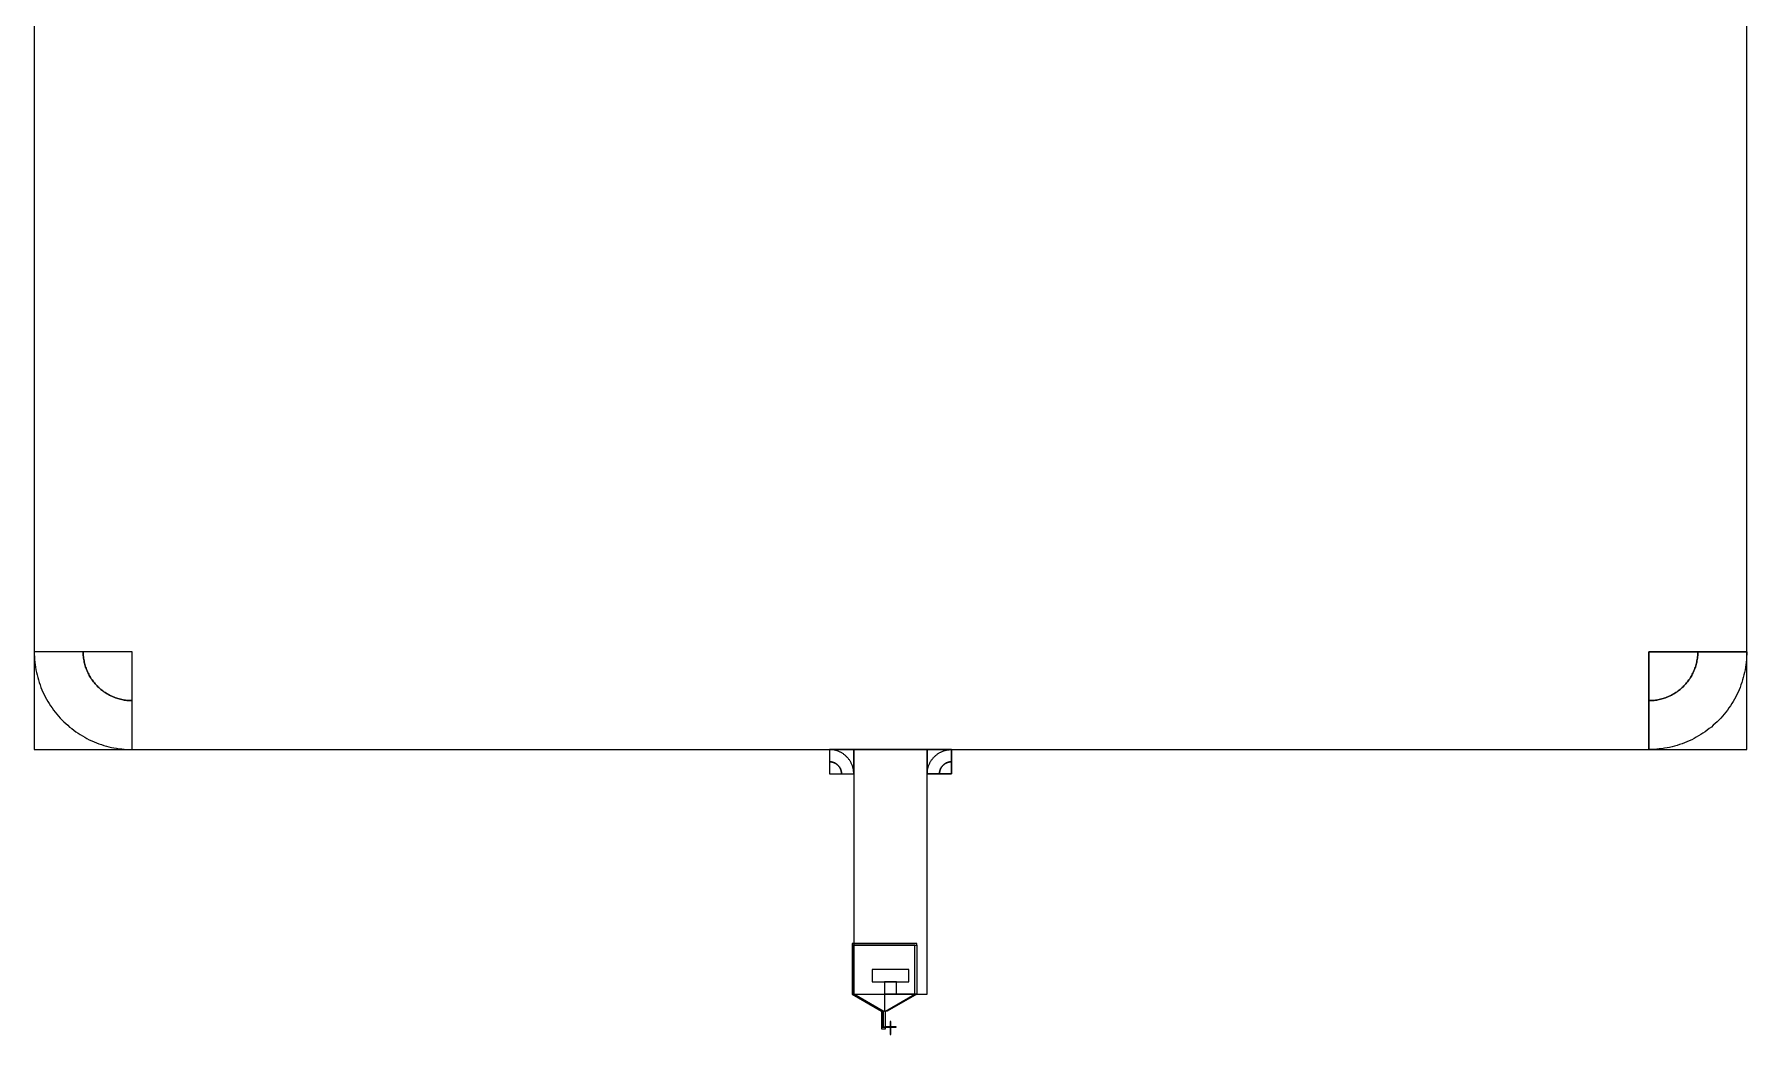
# Model space of a CAD drawing. Extents: x -1950 to 3550, y -200 to 28250.
# Drawn here: x -50 to 650, y 2265 to 2672 of the extents above; entities that cross this region are included whole.
import ezdxf

# ---------------------------------------------------------------- set-up
doc = ezdxf.new("R2010")
doc.units = 0
doc.layers.add('GAP', color=1, linetype='continuous')
doc.layers.add('PIN', color=3, linetype='continuous')

# ---------------------------------------------------------------- blocks, each defined once
blk = doc.blocks.new('MM2CGAP')
for points in [[(-50, 3080), (-50, 2380), (650, 2380), (650, 3080), (-50, 3080)], [(-10, 2380), (-10, 2420), (-50, 2420), (-50, 2380), (-10, 2380)], [(-50, 2420), (-49.99, 2418.94), (-49.94, 2417.87), (-49.87, 2416.81), (-49.77, 2415.75), (-49.65, 2414.69), (-49.49, 2413.64), (-49.31, 2412.59), (-49.1, 2411.54), (-48.86, 2410.51), (-48.59, 2409.48), (-48.3, 2408.45), (-47.98, 2407.44), (-47.63, 2406.43), (-47.25, 2405.43), (-46.85, 2404.45), (-46.43, 2403.47), (-45.97, 2402.51), (-45.49, 2401.56), (-44.99, 2400.62), (-44.46, 2399.69), (-43.91, 2398.78), (-43.33, 2397.89), (-42.73, 2397.01), (-42.11, 2396.15), (-41.46, 2395.3), (-40.79, 2394.47), (-40.1, 2393.66), (-39.39, 2392.87), (-38.66, 2392.09), (-37.91, 2391.34), (-37.13, 2390.61), (-36.34, 2389.9), (-35.53, 2389.21), (-34.7, 2388.54), (-33.85, 2387.89), (-32.99, 2387.27), (-32.11, 2386.67), (-31.22, 2386.09), (-30.31, 2385.54), (-29.38, 2385.01), (-28.44, 2384.51), (-27.49, 2384.03), (-26.53, 2383.57), (-25.55, 2383.15), (-24.57, 2382.75), (-23.57, 2382.37), (-22.56, 2382.02), (-21.55, 2381.7), (-20.52, 2381.41), (-19.49, 2381.14), (-18.46, 2380.9), (-17.41, 2380.69), (-16.36, 2380.51), (-15.31, 2380.35), (-14.25, 2380.23), (-13.19, 2380.13), (-12.13, 2380.06), (-11.06, 2380.01), (-10, 2380), (-10, 2400), (-10.53, 2400.01), (-11.06, 2400.03), (-11.6, 2400.06), (-12.13, 2400.11), (-12.65, 2400.18), (-13.18, 2400.25), (-13.71, 2400.35), (-14.23, 2400.45), (-14.75, 2400.57), (-15.26, 2400.7), (-15.77, 2400.85), (-16.28, 2401.01), (-16.78, 2401.19), (-17.28, 2401.37), (-17.78, 2401.57), (-18.26, 2401.79), (-18.75, 2402.01), (-19.22, 2402.25), (-19.69, 2402.5), (-20.15, 2402.77), (-20.61, 2403.05), (-21.06, 2403.33), (-21.5, 2403.63), (-21.93, 2403.95), (-22.35, 2404.27), (-22.76, 2404.6), (-23.17, 2404.95), (-23.57, 2405.3), (-23.95, 2405.67), (-24.33, 2406.05), (-24.7, 2406.43), (-25.05, 2406.83), (-25.4, 2407.24), (-25.73, 2407.65), (-26.05, 2408.07), (-26.37, 2408.5), (-26.67, 2408.94), (-26.95, 2409.39), (-27.23, 2409.85), (-27.5, 2410.31), (-27.75, 2410.78), (-27.99, 2411.25), (-28.21, 2411.74), (-28.43, 2412.22), (-28.63, 2412.72), (-28.81, 2413.22), (-28.99, 2413.72), (-29.15, 2414.23), (-29.3, 2414.74), (-29.43, 2415.25), (-29.55, 2415.77), (-29.65, 2416.29), (-29.75, 2416.82), (-29.82, 2417.35), (-29.89, 2417.87), (-29.94, 2418.4), (-29.97, 2418.94), (-29.99, 2419.47), (-30, 2420), (-50, 2420)], [(-30, 2420), (-29.99, 2419.47), (-29.97, 2418.94), (-29.94, 2418.4), (-29.89, 2417.87), (-29.82, 2417.35), (-29.75, 2416.82), (-29.65, 2416.29), (-29.55, 2415.77), (-29.43, 2415.25), (-29.3, 2414.74), (-29.15, 2414.23), (-28.99, 2413.72), (-28.81, 2413.22), (-28.63, 2412.72), (-28.43, 2412.22), (-28.21, 2411.74), (-27.99, 2411.25), (-27.75, 2410.78), (-27.5, 2410.31), (-27.23, 2409.85), (-26.95, 2409.39), (-26.67, 2408.94), (-26.37, 2408.5), (-26.05, 2408.07), (-25.73, 2407.65), (-25.4, 2407.24), (-25.05, 2406.83), (-24.7, 2406.43), (-24.33, 2406.05), (-23.95, 2405.67), (-23.57, 2405.3), (-23.17, 2404.95), (-22.76, 2404.6), (-22.35, 2404.27), (-21.93, 2403.95), (-21.5, 2403.63), (-21.06, 2403.33), (-20.61, 2403.05), (-20.15, 2402.77), (-19.69, 2402.5), (-19.22, 2402.25), (-18.75, 2402.01), (-18.26, 2401.79), (-17.78, 2401.57), (-17.28, 2401.37), (-16.78, 2401.19), (-16.28, 2401.01), (-15.77, 2400.85), (-15.26, 2400.7), (-14.75, 2400.57), (-14.23, 2400.45), (-13.71, 2400.35), (-13.18, 2400.25), (-12.65, 2400.18), (-12.13, 2400.11), (-11.6, 2400.06), (-11.06, 2400.03), (-10.53, 2400.01), (-10, 2400), (-10, 2420), (-10, 2420), (-10, 2420), (-10, 2420), (-10, 2420), (-10, 2420), (-10, 2420), (-10, 2420), (-10, 2420), (-10, 2420), (-10, 2420), (-10, 2420), (-10, 2420), (-10, 2420), (-10, 2420), (-10, 2420), (-10, 2420), (-10, 2420), (-10, 2420), (-10, 2420), (-10, 2420), (-10, 2420), (-10, 2420), (-10, 2420), (-10, 2420), (-10, 2420), (-10, 2420), (-10, 2420), (-10, 2420), (-10, 2420), (-10, 2420), (-10, 2420), (-10, 2420), (-10, 2420), (-10, 2420), (-10, 2420), (-10, 2420), (-10, 2420), (-10, 2420), (-10, 2420), (-10, 2420), (-10, 2420), (-10, 2420), (-10, 2420), (-10, 2420), (-10, 2420), (-10, 2420), (-10, 2420), (-10, 2420), (-10, 2420), (-10, 2420), (-10, 2420), (-10, 2420), (-10, 2420), (-10, 2420), (-10, 2420), (-10, 2420), (-10, 2420), (-10, 2420), (-10, 2420), (-30, 2420)], [(650, 2380), (650, 2420), (610, 2420), (610, 2380), (650, 2380)], [(650, 2420), (649.99, 2418.94), (649.94, 2417.87), (649.87, 2416.81), (649.77, 2415.75), (649.65, 2414.69), (649.49, 2413.64), (649.31, 2412.59), (649.1, 2411.54), (648.86, 2410.51), (648.59, 2409.48), (648.3, 2408.45), (647.98, 2407.44), (647.63, 2406.43), (647.25, 2405.43), (646.85, 2404.45), (646.43, 2403.47), (645.97, 2402.51), (645.49, 2401.56), (644.99, 2400.62), (644.46, 2399.69), (643.91, 2398.78), (643.33, 2397.89), (642.73, 2397.01), (642.11, 2396.15), (641.46, 2395.3), (640.79, 2394.47), (640.1, 2393.66), (639.39, 2392.87), (638.66, 2392.09), (637.91, 2391.34), (637.13, 2390.61), (636.34, 2389.9), (635.53, 2389.21), (634.7, 2388.54), (633.85, 2387.89), (632.99, 2387.27), (632.11, 2386.67), (631.22, 2386.09), (630.31, 2385.54), (629.38, 2385.01), (628.44, 2384.51), (627.49, 2384.03), (626.53, 2383.57), (625.55, 2383.15), (624.57, 2382.75), (623.57, 2382.37), (622.56, 2382.02), (621.55, 2381.7), (620.52, 2381.41), (619.49, 2381.14), (618.46, 2380.9), (617.41, 2380.69), (616.36, 2380.51), (615.31, 2380.35), (614.25, 2380.23), (613.19, 2380.13), (612.13, 2380.06), (611.06, 2380.01), (610, 2380), (610, 2400), (610.53, 2400.01), (611.06, 2400.03), (611.6, 2400.06), (612.13, 2400.11), (612.65, 2400.18), (613.18, 2400.25), (613.71, 2400.35), (614.23, 2400.45), (614.75, 2400.57), (615.26, 2400.7), (615.77, 2400.85), (616.28, 2401.01), (616.78, 2401.19), (617.28, 2401.37), (617.78, 2401.57), (618.26, 2401.79), (618.75, 2402.01), (619.22, 2402.25), (619.69, 2402.5), (620.15, 2402.77), (620.61, 2403.05), (621.06, 2403.33), (621.5, 2403.63), (621.93, 2403.95), (622.35, 2404.27), (622.76, 2404.6), (623.17, 2404.95), (623.57, 2405.3), (623.95, 2405.67), (624.33, 2406.05), (624.7, 2406.43), (625.05, 2406.83), (625.4, 2407.24), (625.73, 2407.65), (626.05, 2408.07), (626.37, 2408.5), (626.67, 2408.94), (626.95, 2409.39), (627.23, 2409.85), (627.5, 2410.31), (627.75, 2410.78), (627.99, 2411.25), (628.21, 2411.74), (628.43, 2412.22), (628.63, 2412.72), (628.81, 2413.22), (628.99, 2413.72), (629.15, 2414.23), (629.3, 2414.74), (629.43, 2415.25), (629.55, 2415.77), (629.65, 2416.29), (629.75, 2416.82), (629.82, 2417.35), (629.89, 2417.87), (629.94, 2418.4), (629.97, 2418.94), (629.99, 2419.47), (630, 2420), (650, 2420)], [(630, 2420), (629.99, 2419.47), (629.97, 2418.94), (629.94, 2418.4), (629.89, 2417.87), (629.82, 2417.35), (629.75, 2416.82), (629.65, 2416.29), (629.55, 2415.77), (629.43, 2415.25), (629.3, 2414.74), (629.15, 2414.23), (628.99, 2413.72), (628.81, 2413.22), (628.63, 2412.72), (628.43, 2412.22), (628.21, 2411.74), (627.99, 2411.25), (627.75, 2410.78), (627.5, 2410.31), (627.23, 2409.85), (626.95, 2409.39), (626.67, 2408.94), (626.37, 2408.5), (626.05, 2408.07), (625.73, 2407.65), (625.4, 2407.24), (625.05, 2406.83), (624.7, 2406.43), (624.33, 2406.05), (623.95, 2405.67), (623.57, 2405.3), (623.17, 2404.95), (622.76, 2404.6), (622.35, 2404.27), (621.93, 2403.95), (621.5, 2403.63), (621.06, 2403.33), (620.61, 2403.05), (620.15, 2402.77), (619.69, 2402.5), (619.22, 2402.25), (618.75, 2402.01), (618.26, 2401.79), (617.78, 2401.57), (617.28, 2401.37), (616.78, 2401.19), (616.28, 2401.01), (615.77, 2400.85), (615.26, 2400.7), (614.75, 2400.57), (614.23, 2400.45), (613.71, 2400.35), (613.18, 2400.25), (612.65, 2400.18), (612.13, 2400.11), (611.6, 2400.06), (611.06, 2400.03), (610.53, 2400.01), (610, 2400), (610, 2420), (610, 2420), (610, 2420), (610, 2420), (610, 2420), (610, 2420), (610, 2420), (610, 2420), (610, 2420), (610, 2420), (610, 2420), (610, 2420), (610, 2420), (610, 2420), (610, 2420), (610, 2420), (610, 2420), (610, 2420), (610, 2420), (610, 2420), (610, 2420), (610, 2420), (610, 2420), (610, 2420), (610, 2420), (610, 2420), (610, 2420), (610, 2420), (610, 2420), (610, 2420), (610, 2420), (610, 2420), (610, 2420), (610, 2420), (610, 2420), (610, 2420), (610, 2420), (610, 2420), (610, 2420), (610, 2420), (610, 2420), (610, 2420), (610, 2420), (610, 2420), (610, 2420), (610, 2420), (610, 2420), (610, 2420), (610, 2420), (610, 2420), (610, 2420), (610, 2420), (610, 2420), (610, 2420), (610, 2420), (610, 2420), (610, 2420), (610, 2420), (610, 2420), (610, 2420), (630, 2420)], [(275, 2380), (275, 2370), (285, 2370), (285, 2380), (275, 2380)], [(285, 2370), (285, 2370.27), (284.99, 2370.53), (284.97, 2370.8), (284.94, 2371.06), (284.91, 2371.33), (284.87, 2371.59), (284.83, 2371.85), (284.77, 2372.11), (284.71, 2372.37), (284.65, 2372.63), (284.57, 2372.89), (284.49, 2373.14), (284.41, 2373.39), (284.31, 2373.64), (284.21, 2373.89), (284.11, 2374.13), (283.99, 2374.37), (283.87, 2374.61), (283.75, 2374.85), (283.62, 2375.08), (283.48, 2375.3), (283.33, 2375.53), (283.18, 2375.75), (283.03, 2375.96), (282.87, 2376.18), (282.7, 2376.38), (282.53, 2376.59), (282.35, 2376.78), (282.16, 2376.98), (281.98, 2377.16), (281.78, 2377.35), (281.59, 2377.53), (281.38, 2377.7), (281.18, 2377.87), (280.96, 2378.03), (280.75, 2378.18), (280.53, 2378.33), (280.3, 2378.48), (280.08, 2378.62), (279.85, 2378.75), (279.61, 2378.87), (279.37, 2378.99), (279.13, 2379.11), (278.89, 2379.21), (278.64, 2379.31), (278.39, 2379.41), (278.14, 2379.49), (277.89, 2379.57), (277.63, 2379.65), (277.37, 2379.71), (277.11, 2379.77), (276.85, 2379.83), (276.59, 2379.87), (276.33, 2379.91), (276.06, 2379.94), (275.8, 2379.97), (275.53, 2379.99), (275.27, 2380), (275, 2380), (275, 2375), (275.13, 2375), (275.27, 2374.99), (275.4, 2374.98), (275.53, 2374.97), (275.66, 2374.96), (275.8, 2374.94), (275.93, 2374.91), (276.06, 2374.89), (276.19, 2374.86), (276.32, 2374.82), (276.44, 2374.79), (276.57, 2374.75), (276.7, 2374.7), (276.82, 2374.66), (276.94, 2374.61), (277.07, 2374.55), (277.19, 2374.5), (277.31, 2374.44), (277.42, 2374.37), (277.54, 2374.31), (277.65, 2374.24), (277.76, 2374.17), (277.87, 2374.09), (277.98, 2374.01), (278.09, 2373.93), (278.19, 2373.85), (278.29, 2373.76), (278.39, 2373.67), (278.49, 2373.58), (278.58, 2373.49), (278.67, 2373.39), (278.76, 2373.29), (278.85, 2373.19), (278.93, 2373.09), (279.01, 2372.98), (279.09, 2372.87), (279.17, 2372.76), (279.24, 2372.65), (279.31, 2372.54), (279.37, 2372.42), (279.44, 2372.31), (279.5, 2372.19), (279.55, 2372.07), (279.61, 2371.94), (279.66, 2371.82), (279.7, 2371.7), (279.75, 2371.57), (279.79, 2371.44), (279.82, 2371.32), (279.86, 2371.19), (279.89, 2371.06), (279.91, 2370.93), (279.94, 2370.8), (279.96, 2370.66), (279.97, 2370.53), (279.98, 2370.4), (279.99, 2370.27), (280, 2370.13), (280, 2370), (285, 2370)], [(280, 2370), (280, 2370.13), (279.99, 2370.27), (279.98, 2370.4), (279.97, 2370.53), (279.96, 2370.66), (279.94, 2370.8), (279.91, 2370.93), (279.89, 2371.06), (279.86, 2371.19), (279.82, 2371.32), (279.79, 2371.44), (279.75, 2371.57), (279.7, 2371.7), (279.66, 2371.82), (279.61, 2371.94), (279.55, 2372.07), (279.5, 2372.19), (279.44, 2372.31), (279.37, 2372.42), (279.31, 2372.54), (279.24, 2372.65), (279.17, 2372.76), (279.09, 2372.87), (279.01, 2372.98), (278.93, 2373.09), (278.85, 2373.19), (278.76, 2373.29), (278.67, 2373.39), (278.58, 2373.49), (278.49, 2373.58), (278.39, 2373.67), (278.29, 2373.76), (278.19, 2373.85), (278.09, 2373.93), (277.98, 2374.01), (277.87, 2374.09), (277.76, 2374.17), (277.65, 2374.24), (277.54, 2374.31), (277.42, 2374.37), (277.31, 2374.44), (277.19, 2374.5), (277.07, 2374.55), (276.94, 2374.61), (276.82, 2374.66), (276.7, 2374.7), (276.57, 2374.75), (276.44, 2374.79), (276.32, 2374.82), (276.19, 2374.86), (276.06, 2374.89), (275.93, 2374.91), (275.8, 2374.94), (275.66, 2374.96), (275.53, 2374.97), (275.4, 2374.98), (275.27, 2374.99), (275.13, 2375), (275, 2375), (275, 2370), (275, 2370), (275, 2370), (275, 2370), (275, 2370), (275, 2370), (275, 2370), (275, 2370), (275, 2370), (275, 2370), (275, 2370), (275, 2370), (275, 2370), (275, 2370), (275, 2370), (275, 2370), (275, 2370), (275, 2370), (275, 2370), (275, 2370), (275, 2370), (275, 2370), (275, 2370), (275, 2370), (275, 2370), (275, 2370), (275, 2370), (275, 2370), (275, 2370), (275, 2370), (275, 2370), (275, 2370), (275, 2370), (275, 2370), (275, 2370), (275, 2370), (275, 2370), (275, 2370), (275, 2370), (275, 2370), (275, 2370), (275, 2370), (275, 2370), (275, 2370), (275, 2370), (275, 2370), (275, 2370), (275, 2370), (275, 2370), (275, 2370), (275, 2370), (275, 2370), (275, 2370), (275, 2370), (275, 2370), (275, 2370), (275, 2370), (275, 2370), (275, 2370), (275, 2370), (280, 2370)], [(285, 2380), (285, 2280), (315, 2280), (315, 2380), (285, 2380)], [(315, 2380), (315, 2370), (325, 2370), (325, 2380), (315, 2380)], [(315, 2370), (315, 2370.27), (315.01, 2370.53), (315.03, 2370.8), (315.06, 2371.06), (315.09, 2371.33), (315.13, 2371.59), (315.17, 2371.85), (315.23, 2372.11), (315.29, 2372.37), (315.35, 2372.63), (315.43, 2372.89), (315.51, 2373.14), (315.59, 2373.39), (315.69, 2373.64), (315.79, 2373.89), (315.89, 2374.13), (316.01, 2374.37), (316.13, 2374.61), (316.25, 2374.85), (316.38, 2375.08), (316.52, 2375.3), (316.67, 2375.53), (316.82, 2375.75), (316.97, 2375.96), (317.13, 2376.18), (317.3, 2376.38), (317.47, 2376.59), (317.65, 2376.78), (317.84, 2376.98), (318.02, 2377.16), (318.22, 2377.35), (318.41, 2377.53), (318.62, 2377.7), (318.82, 2377.87), (319.04, 2378.03), (319.25, 2378.18), (319.47, 2378.33), (319.7, 2378.48), (319.92, 2378.62), (320.15, 2378.75), (320.39, 2378.87), (320.63, 2378.99), (320.87, 2379.11), (321.11, 2379.21), (321.36, 2379.31), (321.61, 2379.41), (321.86, 2379.49), (322.11, 2379.57), (322.37, 2379.65), (322.63, 2379.71), (322.89, 2379.77), (323.15, 2379.83), (323.41, 2379.87), (323.67, 2379.91), (323.94, 2379.94), (324.2, 2379.97), (324.47, 2379.99), (324.73, 2380), (325, 2380), (325, 2375), (324.87, 2375), (324.73, 2374.99), (324.6, 2374.98), (324.47, 2374.97), (324.34, 2374.96), (324.2, 2374.94), (324.07, 2374.91), (323.94, 2374.89), (323.81, 2374.86), (323.68, 2374.82), (323.56, 2374.79), (323.43, 2374.75), (323.3, 2374.7), (323.18, 2374.66), (323.06, 2374.61), (322.93, 2374.55), (322.81, 2374.5), (322.69, 2374.44), (322.58, 2374.37), (322.46, 2374.31), (322.35, 2374.24), (322.24, 2374.17), (322.13, 2374.09), (322.02, 2374.01), (321.91, 2373.93), (321.81, 2373.85), (321.71, 2373.76), (321.61, 2373.67), (321.51, 2373.58), (321.42, 2373.49), (321.33, 2373.39), (321.24, 2373.29), (321.15, 2373.19), (321.07, 2373.09), (320.99, 2372.98), (320.91, 2372.87), (320.83, 2372.76), (320.76, 2372.65), (320.69, 2372.54), (320.63, 2372.42), (320.56, 2372.31), (320.5, 2372.19), (320.45, 2372.07), (320.39, 2371.94), (320.34, 2371.82), (320.3, 2371.7), (320.25, 2371.57), (320.21, 2371.44), (320.18, 2371.32), (320.14, 2371.19), (320.11, 2371.06), (320.09, 2370.93), (320.06, 2370.8), (320.04, 2370.66), (320.03, 2370.53), (320.02, 2370.4), (320.01, 2370.27), (320, 2370.13), (320, 2370), (315, 2370)], [(320, 2370), (320, 2370.13), (320.01, 2370.27), (320.02, 2370.4), (320.03, 2370.53), (320.04, 2370.66), (320.06, 2370.8), (320.09, 2370.93), (320.11, 2371.06), (320.14, 2371.19), (320.18, 2371.32), (320.21, 2371.44), (320.25, 2371.57), (320.3, 2371.7), (320.34, 2371.82), (320.39, 2371.94), (320.45, 2372.07), (320.5, 2372.19), (320.56, 2372.31), (320.63, 2372.42), (320.69, 2372.54), (320.76, 2372.65), (320.83, 2372.76), (320.91, 2372.87), (320.99, 2372.98), (321.07, 2373.09), (321.15, 2373.19), (321.24, 2373.29), (321.33, 2373.39), (321.42, 2373.49), (321.51, 2373.58), (321.61, 2373.67), (321.71, 2373.76), (321.81, 2373.85), (321.91, 2373.93), (322.02, 2374.01), (322.13, 2374.09), (322.24, 2374.17), (322.35, 2374.24), (322.46, 2374.31), (322.58, 2374.37), (322.69, 2374.44), (322.81, 2374.5), (322.93, 2374.55), (323.06, 2374.61), (323.18, 2374.66), (323.3, 2374.7), (323.43, 2374.75), (323.56, 2374.79), (323.68, 2374.82), (323.81, 2374.86), (323.94, 2374.89), (324.07, 2374.91), (324.2, 2374.94), (324.34, 2374.96), (324.47, 2374.97), (324.6, 2374.98), (324.73, 2374.99), (324.87, 2375), (325, 2375), (325, 2370), (325, 2370), (325, 2370), (325, 2370), (325, 2370), (325, 2370), (325, 2370), (325, 2370), (325, 2370), (325, 2370), (325, 2370), (325, 2370), (325, 2370), (325, 2370), (325, 2370), (325, 2370), (325, 2370), (325, 2370), (325, 2370), (325, 2370), (325, 2370), (325, 2370), (325, 2370), (325, 2370), (325, 2370), (325, 2370), (325, 2370), (325, 2370), (325, 2370), (325, 2370), (325, 2370), (325, 2370), (325, 2370), (325, 2370), (325, 2370), (325, 2370), (325, 2370), (325, 2370), (325, 2370), (325, 2370), (325, 2370), (325, 2370), (325, 2370), (325, 2370), (325, 2370), (325, 2370), (325, 2370), (325, 2370), (325, 2370), (325, 2370), (325, 2370), (325, 2370), (325, 2370), (325, 2370), (325, 2370), (325, 2370), (325, 2370), (325, 2370), (325, 2370), (325, 2370), (320, 2370)], [(310.7, 2300), (310.7, 2300.7), (284.3, 2300.7), (284.3, 2300), (310.7, 2300)], [(285, 2280), (285, 2300), (284.3, 2300), (284.3, 2280), (285, 2280)], [(310, 2280), (310, 2300), (310.7, 2300), (310.7, 2280), (310, 2280)], [(307.5, 2285), (307.5, 2290), (292.5, 2290), (292.5, 2285), (307.5, 2285)], [(302.5, 2280), (302.5, 2285), (297.5, 2285), (297.5, 2280), (302.5, 2280)], [(297, 2273), (285, 2280), (284.3, 2280), (296.3, 2273), (297, 2273)], [(298, 2273), (310, 2280), (310.7, 2280), (298.7, 2273), (298, 2273)], [(297, 2273), (296.3, 2273), (296.3, 2266.5), (297, 2266.5), (297, 2273)], [(296.3, 2266.5), (296.3, 2265.8), (298, 2265.8), (298, 2266.5), (296.3, 2266.5)]]:
    blk.add_lwpolyline(points)
blk = doc.blocks.new('MM2CPIN')
for points in [[(-30, 2420), (-29.99, 2419.47), (-29.97, 2418.94), (-29.94, 2418.4), (-29.89, 2417.87), (-29.82, 2417.35), (-29.75, 2416.82), (-29.65, 2416.29), (-29.55, 2415.77), (-29.43, 2415.25), (-29.3, 2414.74), (-29.15, 2414.23), (-28.99, 2413.72), (-28.81, 2413.22), (-28.63, 2412.72), (-28.43, 2412.22), (-28.21, 2411.74), (-27.99, 2411.25), (-27.75, 2410.78), (-27.5, 2410.31), (-27.23, 2409.85), (-26.95, 2409.39), (-26.67, 2408.94), (-26.37, 2408.5), (-26.05, 2408.07), (-25.73, 2407.65), (-25.4, 2407.24), (-25.05, 2406.83), (-24.7, 2406.43), (-24.33, 2406.05), (-23.95, 2405.67), (-23.57, 2405.3), (-23.17, 2404.95), (-22.76, 2404.6), (-22.35, 2404.27), (-21.93, 2403.95), (-21.5, 2403.63), (-21.06, 2403.33), (-20.61, 2403.05), (-20.15, 2402.77), (-19.69, 2402.5), (-19.22, 2402.25), (-18.75, 2402.01), (-18.26, 2401.79), (-17.78, 2401.57), (-17.28, 2401.37), (-16.78, 2401.19), (-16.28, 2401.01), (-15.77, 2400.85), (-15.26, 2400.7), (-14.75, 2400.57), (-14.23, 2400.45), (-13.71, 2400.35), (-13.18, 2400.25), (-12.65, 2400.18), (-12.13, 2400.11), (-11.6, 2400.06), (-11.06, 2400.03), (-10.53, 2400.01), (-10, 2400), (-10, 2400), (-10.53, 2400.01), (-11.06, 2400.03), (-11.6, 2400.06), (-12.13, 2400.11), (-12.65, 2400.18), (-13.18, 2400.25), (-13.71, 2400.35), (-14.23, 2400.45), (-14.75, 2400.57), (-15.26, 2400.7), (-15.77, 2400.85), (-16.28, 2401.01), (-16.78, 2401.19), (-17.28, 2401.37), (-17.78, 2401.57), (-18.26, 2401.79), (-18.75, 2402.01), (-19.22, 2402.25), (-19.69, 2402.5), (-20.15, 2402.77), (-20.61, 2403.05), (-21.06, 2403.33), (-21.5, 2403.63), (-21.93, 2403.95), (-22.35, 2404.27), (-22.76, 2404.6), (-23.17, 2404.95), (-23.57, 2405.3), (-23.95, 2405.67), (-24.33, 2406.05), (-24.7, 2406.43), (-25.05, 2406.83), (-25.4, 2407.24), (-25.73, 2407.65), (-26.05, 2408.07), (-26.37, 2408.5), (-26.67, 2408.94), (-26.95, 2409.39), (-27.23, 2409.85), (-27.5, 2410.31), (-27.75, 2410.78), (-27.99, 2411.25), (-28.21, 2411.74), (-28.43, 2412.22), (-28.63, 2412.72), (-28.81, 2413.22), (-28.99, 2413.72), (-29.15, 2414.23), (-29.3, 2414.74), (-29.43, 2415.25), (-29.55, 2415.77), (-29.65, 2416.29), (-29.75, 2416.82), (-29.82, 2417.35), (-29.89, 2417.87), (-29.94, 2418.4), (-29.97, 2418.94), (-29.99, 2419.47), (-30, 2420), (-30, 2420)], [(-30, 2420), (-29.99, 2419.47), (-29.97, 2418.94), (-29.94, 2418.4), (-29.89, 2417.87), (-29.82, 2417.35), (-29.75, 2416.82), (-29.65, 2416.29), (-29.55, 2415.77), (-29.43, 2415.25), (-29.3, 2414.74), (-29.15, 2414.23), (-28.99, 2413.72), (-28.81, 2413.22), (-28.63, 2412.72), (-28.43, 2412.22), (-28.21, 2411.74), (-27.99, 2411.25), (-27.75, 2410.78), (-27.5, 2410.31), (-27.23, 2409.85), (-26.95, 2409.39), (-26.67, 2408.94), (-26.37, 2408.5), (-26.05, 2408.07), (-25.73, 2407.65), (-25.4, 2407.24), (-25.05, 2406.83), (-24.7, 2406.43), (-24.33, 2406.05), (-23.95, 2405.67), (-23.57, 2405.3), (-23.17, 2404.95), (-22.76, 2404.6), (-22.35, 2404.27), (-21.93, 2403.95), (-21.5, 2403.63), (-21.06, 2403.33), (-20.61, 2403.05), (-20.15, 2402.77), (-19.69, 2402.5), (-19.22, 2402.25), (-18.75, 2402.01), (-18.26, 2401.79), (-17.78, 2401.57), (-17.28, 2401.37), (-16.78, 2401.19), (-16.28, 2401.01), (-15.77, 2400.85), (-15.26, 2400.7), (-14.75, 2400.57), (-14.23, 2400.45), (-13.71, 2400.35), (-13.18, 2400.25), (-12.65, 2400.18), (-12.13, 2400.11), (-11.6, 2400.06), (-11.06, 2400.03), (-10.53, 2400.01), (-10, 2400), (-10, 2400), (-10.53, 2400.01), (-11.06, 2400.03), (-11.6, 2400.06), (-12.13, 2400.11), (-12.65, 2400.18), (-13.18, 2400.25), (-13.71, 2400.35), (-14.23, 2400.45), (-14.75, 2400.57), (-15.26, 2400.7), (-15.77, 2400.85), (-16.28, 2401.01), (-16.78, 2401.19), (-17.28, 2401.37), (-17.78, 2401.57), (-18.26, 2401.79), (-18.75, 2402.01), (-19.22, 2402.25), (-19.69, 2402.5), (-20.15, 2402.77), (-20.61, 2403.05), (-21.06, 2403.33), (-21.5, 2403.63), (-21.93, 2403.95), (-22.35, 2404.27), (-22.76, 2404.6), (-23.17, 2404.95), (-23.57, 2405.3), (-23.95, 2405.67), (-24.33, 2406.05), (-24.7, 2406.43), (-25.05, 2406.83), (-25.4, 2407.24), (-25.73, 2407.65), (-26.05, 2408.07), (-26.37, 2408.5), (-26.67, 2408.94), (-26.95, 2409.39), (-27.23, 2409.85), (-27.5, 2410.31), (-27.75, 2410.78), (-27.99, 2411.25), (-28.21, 2411.74), (-28.43, 2412.22), (-28.63, 2412.72), (-28.81, 2413.22), (-28.99, 2413.72), (-29.15, 2414.23), (-29.3, 2414.74), (-29.43, 2415.25), (-29.55, 2415.77), (-29.65, 2416.29), (-29.75, 2416.82), (-29.82, 2417.35), (-29.89, 2417.87), (-29.94, 2418.4), (-29.97, 2418.94), (-29.99, 2419.47), (-30, 2420), (-30, 2420)], [(630, 2420), (629.99, 2419.47), (629.97, 2418.94), (629.94, 2418.4), (629.89, 2417.87), (629.82, 2417.35), (629.75, 2416.82), (629.65, 2416.29), (629.55, 2415.77), (629.43, 2415.25), (629.3, 2414.74), (629.15, 2414.23), (628.99, 2413.72), (628.81, 2413.22), (628.63, 2412.72), (628.43, 2412.22), (628.21, 2411.74), (627.99, 2411.25), (627.75, 2410.78), (627.5, 2410.31), (627.23, 2409.85), (626.95, 2409.39), (626.67, 2408.94), (626.37, 2408.5), (626.05, 2408.07), (625.73, 2407.65), (625.4, 2407.24), (625.05, 2406.83), (624.7, 2406.43), (624.33, 2406.05), (623.95, 2405.67), (623.57, 2405.3), (623.17, 2404.95), (622.76, 2404.6), (622.35, 2404.27), (621.93, 2403.95), (621.5, 2403.63), (621.06, 2403.33), (620.61, 2403.05), (620.15, 2402.77), (619.69, 2402.5), (619.22, 2402.25), (618.75, 2402.01), (618.26, 2401.79), (617.78, 2401.57), (617.28, 2401.37), (616.78, 2401.19), (616.28, 2401.01), (615.77, 2400.85), (615.26, 2400.7), (614.75, 2400.57), (614.23, 2400.45), (613.71, 2400.35), (613.18, 2400.25), (612.65, 2400.18), (612.13, 2400.11), (611.6, 2400.06), (611.06, 2400.03), (610.53, 2400.01), (610, 2400), (610, 2400), (610.53, 2400.01), (611.06, 2400.03), (611.6, 2400.06), (612.13, 2400.11), (612.65, 2400.18), (613.18, 2400.25), (613.71, 2400.35), (614.23, 2400.45), (614.75, 2400.57), (615.26, 2400.7), (615.77, 2400.85), (616.28, 2401.01), (616.78, 2401.19), (617.28, 2401.37), (617.78, 2401.57), (618.26, 2401.79), (618.75, 2402.01), (619.22, 2402.25), (619.69, 2402.5), (620.15, 2402.77), (620.61, 2403.05), (621.06, 2403.33), (621.5, 2403.63), (621.93, 2403.95), (622.35, 2404.27), (622.76, 2404.6), (623.17, 2404.95), (623.57, 2405.3), (623.95, 2405.67), (624.33, 2406.05), (624.7, 2406.43), (625.05, 2406.83), (625.4, 2407.24), (625.73, 2407.65), (626.05, 2408.07), (626.37, 2408.5), (626.67, 2408.94), (626.95, 2409.39), (627.23, 2409.85), (627.5, 2410.31), (627.75, 2410.78), (627.99, 2411.25), (628.21, 2411.74), (628.43, 2412.22), (628.63, 2412.72), (628.81, 2413.22), (628.99, 2413.72), (629.15, 2414.23), (629.3, 2414.74), (629.43, 2415.25), (629.55, 2415.77), (629.65, 2416.29), (629.75, 2416.82), (629.82, 2417.35), (629.89, 2417.87), (629.94, 2418.4), (629.97, 2418.94), (629.99, 2419.47), (630, 2420), (630, 2420)], [(630, 2420), (629.99, 2419.47), (629.97, 2418.94), (629.94, 2418.4), (629.89, 2417.87), (629.82, 2417.35), (629.75, 2416.82), (629.65, 2416.29), (629.55, 2415.77), (629.43, 2415.25), (629.3, 2414.74), (629.15, 2414.23), (628.99, 2413.72), (628.81, 2413.22), (628.63, 2412.72), (628.43, 2412.22), (628.21, 2411.74), (627.99, 2411.25), (627.75, 2410.78), (627.5, 2410.31), (627.23, 2409.85), (626.95, 2409.39), (626.67, 2408.94), (626.37, 2408.5), (626.05, 2408.07), (625.73, 2407.65), (625.4, 2407.24), (625.05, 2406.83), (624.7, 2406.43), (624.33, 2406.05), (623.95, 2405.67), (623.57, 2405.3), (623.17, 2404.95), (622.76, 2404.6), (622.35, 2404.27), (621.93, 2403.95), (621.5, 2403.63), (621.06, 2403.33), (620.61, 2403.05), (620.15, 2402.77), (619.69, 2402.5), (619.22, 2402.25), (618.75, 2402.01), (618.26, 2401.79), (617.78, 2401.57), (617.28, 2401.37), (616.78, 2401.19), (616.28, 2401.01), (615.77, 2400.85), (615.26, 2400.7), (614.75, 2400.57), (614.23, 2400.45), (613.71, 2400.35), (613.18, 2400.25), (612.65, 2400.18), (612.13, 2400.11), (611.6, 2400.06), (611.06, 2400.03), (610.53, 2400.01), (610, 2400), (610, 2400), (610.53, 2400.01), (611.06, 2400.03), (611.6, 2400.06), (612.13, 2400.11), (612.65, 2400.18), (613.18, 2400.25), (613.71, 2400.35), (614.23, 2400.45), (614.75, 2400.57), (615.26, 2400.7), (615.77, 2400.85), (616.28, 2401.01), (616.78, 2401.19), (617.28, 2401.37), (617.78, 2401.57), (618.26, 2401.79), (618.75, 2402.01), (619.22, 2402.25), (619.69, 2402.5), (620.15, 2402.77), (620.61, 2403.05), (621.06, 2403.33), (621.5, 2403.63), (621.93, 2403.95), (622.35, 2404.27), (622.76, 2404.6), (623.17, 2404.95), (623.57, 2405.3), (623.95, 2405.67), (624.33, 2406.05), (624.7, 2406.43), (625.05, 2406.83), (625.4, 2407.24), (625.73, 2407.65), (626.05, 2408.07), (626.37, 2408.5), (626.67, 2408.94), (626.95, 2409.39), (627.23, 2409.85), (627.5, 2410.31), (627.75, 2410.78), (627.99, 2411.25), (628.21, 2411.74), (628.43, 2412.22), (628.63, 2412.72), (628.81, 2413.22), (628.99, 2413.72), (629.15, 2414.23), (629.3, 2414.74), (629.43, 2415.25), (629.55, 2415.77), (629.65, 2416.29), (629.75, 2416.82), (629.82, 2417.35), (629.89, 2417.87), (629.94, 2418.4), (629.97, 2418.94), (629.99, 2419.47), (630, 2420), (630, 2420)], [(280, 2370), (280, 2370.13), (279.99, 2370.27), (279.98, 2370.4), (279.97, 2370.53), (279.96, 2370.66), (279.94, 2370.8), (279.91, 2370.93), (279.89, 2371.06), (279.86, 2371.19), (279.82, 2371.32), (279.79, 2371.44), (279.75, 2371.57), (279.7, 2371.7), (279.66, 2371.82), (279.61, 2371.94), (279.55, 2372.07), (279.5, 2372.19), (279.44, 2372.31), (279.37, 2372.42), (279.31, 2372.54), (279.24, 2372.65), (279.17, 2372.76), (279.09, 2372.87), (279.01, 2372.98), (278.93, 2373.09), (278.85, 2373.19), (278.76, 2373.29), (278.67, 2373.39), (278.58, 2373.49), (278.49, 2373.58), (278.39, 2373.67), (278.29, 2373.76), (278.19, 2373.85), (278.09, 2373.93), (277.98, 2374.01), (277.87, 2374.09), (277.76, 2374.17), (277.65, 2374.24), (277.54, 2374.31), (277.42, 2374.37), (277.31, 2374.44), (277.19, 2374.5), (277.07, 2374.55), (276.94, 2374.61), (276.82, 2374.66), (276.7, 2374.7), (276.57, 2374.75), (276.44, 2374.79), (276.32, 2374.82), (276.19, 2374.86), (276.06, 2374.89), (275.93, 2374.91), (275.8, 2374.94), (275.66, 2374.96), (275.53, 2374.97), (275.4, 2374.98), (275.27, 2374.99), (275.13, 2375), (275, 2375), (275, 2375), (275.13, 2375), (275.27, 2374.99), (275.4, 2374.98), (275.53, 2374.97), (275.66, 2374.96), (275.8, 2374.94), (275.93, 2374.91), (276.06, 2374.89), (276.19, 2374.86), (276.32, 2374.82), (276.44, 2374.79), (276.57, 2374.75), (276.7, 2374.7), (276.82, 2374.66), (276.94, 2374.61), (277.07, 2374.55), (277.19, 2374.5), (277.31, 2374.44), (277.42, 2374.37), (277.54, 2374.31), (277.65, 2374.24), (277.76, 2374.17), (277.87, 2374.09), (277.98, 2374.01), (278.09, 2373.93), (278.19, 2373.85), (278.29, 2373.76), (278.39, 2373.67), (278.49, 2373.58), (278.58, 2373.49), (278.67, 2373.39), (278.76, 2373.29), (278.85, 2373.19), (278.93, 2373.09), (279.01, 2372.98), (279.09, 2372.87), (279.17, 2372.76), (279.24, 2372.65), (279.31, 2372.54), (279.37, 2372.42), (279.44, 2372.31), (279.5, 2372.19), (279.55, 2372.07), (279.61, 2371.94), (279.66, 2371.82), (279.7, 2371.7), (279.75, 2371.57), (279.79, 2371.44), (279.82, 2371.32), (279.86, 2371.19), (279.89, 2371.06), (279.91, 2370.93), (279.94, 2370.8), (279.96, 2370.66), (279.97, 2370.53), (279.98, 2370.4), (279.99, 2370.27), (280, 2370.13), (280, 2370), (280, 2370)], [(280, 2370), (280, 2370.13), (279.99, 2370.27), (279.98, 2370.4), (279.97, 2370.53), (279.96, 2370.66), (279.94, 2370.8), (279.91, 2370.93), (279.89, 2371.06), (279.86, 2371.19), (279.82, 2371.32), (279.79, 2371.44), (279.75, 2371.57), (279.7, 2371.7), (279.66, 2371.82), (279.61, 2371.94), (279.55, 2372.07), (279.5, 2372.19), (279.44, 2372.31), (279.37, 2372.42), (279.31, 2372.54), (279.24, 2372.65), (279.17, 2372.76), (279.09, 2372.87), (279.01, 2372.98), (278.93, 2373.09), (278.85, 2373.19), (278.76, 2373.29), (278.67, 2373.39), (278.58, 2373.49), (278.49, 2373.58), (278.39, 2373.67), (278.29, 2373.76), (278.19, 2373.85), (278.09, 2373.93), (277.98, 2374.01), (277.87, 2374.09), (277.76, 2374.17), (277.65, 2374.24), (277.54, 2374.31), (277.42, 2374.37), (277.31, 2374.44), (277.19, 2374.5), (277.07, 2374.55), (276.94, 2374.61), (276.82, 2374.66), (276.7, 2374.7), (276.57, 2374.75), (276.44, 2374.79), (276.32, 2374.82), (276.19, 2374.86), (276.06, 2374.89), (275.93, 2374.91), (275.8, 2374.94), (275.66, 2374.96), (275.53, 2374.97), (275.4, 2374.98), (275.27, 2374.99), (275.13, 2375), (275, 2375), (275, 2375), (275.13, 2375), (275.27, 2374.99), (275.4, 2374.98), (275.53, 2374.97), (275.66, 2374.96), (275.8, 2374.94), (275.93, 2374.91), (276.06, 2374.89), (276.19, 2374.86), (276.32, 2374.82), (276.44, 2374.79), (276.57, 2374.75), (276.7, 2374.7), (276.82, 2374.66), (276.94, 2374.61), (277.07, 2374.55), (277.19, 2374.5), (277.31, 2374.44), (277.42, 2374.37), (277.54, 2374.31), (277.65, 2374.24), (277.76, 2374.17), (277.87, 2374.09), (277.98, 2374.01), (278.09, 2373.93), (278.19, 2373.85), (278.29, 2373.76), (278.39, 2373.67), (278.49, 2373.58), (278.58, 2373.49), (278.67, 2373.39), (278.76, 2373.29), (278.85, 2373.19), (278.93, 2373.09), (279.01, 2372.98), (279.09, 2372.87), (279.17, 2372.76), (279.24, 2372.65), (279.31, 2372.54), (279.37, 2372.42), (279.44, 2372.31), (279.5, 2372.19), (279.55, 2372.07), (279.61, 2371.94), (279.66, 2371.82), (279.7, 2371.7), (279.75, 2371.57), (279.79, 2371.44), (279.82, 2371.32), (279.86, 2371.19), (279.89, 2371.06), (279.91, 2370.93), (279.94, 2370.8), (279.96, 2370.66), (279.97, 2370.53), (279.98, 2370.4), (279.99, 2370.27), (280, 2370.13), (280, 2370), (280, 2370)], [(320, 2370), (320, 2370.13), (320.01, 2370.27), (320.02, 2370.4), (320.03, 2370.53), (320.04, 2370.66), (320.06, 2370.8), (320.09, 2370.93), (320.11, 2371.06), (320.14, 2371.19), (320.18, 2371.32), (320.21, 2371.44), (320.25, 2371.57), (320.3, 2371.7), (320.34, 2371.82), (320.39, 2371.94), (320.45, 2372.07), (320.5, 2372.19), (320.56, 2372.31), (320.63, 2372.42), (320.69, 2372.54), (320.76, 2372.65), (320.83, 2372.76), (320.91, 2372.87), (320.99, 2372.98), (321.07, 2373.09), (321.15, 2373.19), (321.24, 2373.29), (321.33, 2373.39), (321.42, 2373.49), (321.51, 2373.58), (321.61, 2373.67), (321.71, 2373.76), (321.81, 2373.85), (321.91, 2373.93), (322.02, 2374.01), (322.13, 2374.09), (322.24, 2374.17), (322.35, 2374.24), (322.46, 2374.31), (322.58, 2374.37), (322.69, 2374.44), (322.81, 2374.5), (322.93, 2374.55), (323.06, 2374.61), (323.18, 2374.66), (323.3, 2374.7), (323.43, 2374.75), (323.56, 2374.79), (323.68, 2374.82), (323.81, 2374.86), (323.94, 2374.89), (324.07, 2374.91), (324.2, 2374.94), (324.34, 2374.96), (324.47, 2374.97), (324.6, 2374.98), (324.73, 2374.99), (324.87, 2375), (325, 2375), (325, 2375), (324.87, 2375), (324.73, 2374.99), (324.6, 2374.98), (324.47, 2374.97), (324.34, 2374.96), (324.2, 2374.94), (324.07, 2374.91), (323.94, 2374.89), (323.81, 2374.86), (323.68, 2374.82), (323.56, 2374.79), (323.43, 2374.75), (323.3, 2374.7), (323.18, 2374.66), (323.06, 2374.61), (322.93, 2374.55), (322.81, 2374.5), (322.69, 2374.44), (322.58, 2374.37), (322.46, 2374.31), (322.35, 2374.24), (322.24, 2374.17), (322.13, 2374.09), (322.02, 2374.01), (321.91, 2373.93), (321.81, 2373.85), (321.71, 2373.76), (321.61, 2373.67), (321.51, 2373.58), (321.42, 2373.49), (321.33, 2373.39), (321.24, 2373.29), (321.15, 2373.19), (321.07, 2373.09), (320.99, 2372.98), (320.91, 2372.87), (320.83, 2372.76), (320.76, 2372.65), (320.69, 2372.54), (320.63, 2372.42), (320.56, 2372.31), (320.5, 2372.19), (320.45, 2372.07), (320.39, 2371.94), (320.34, 2371.82), (320.3, 2371.7), (320.25, 2371.57), (320.21, 2371.44), (320.18, 2371.32), (320.14, 2371.19), (320.11, 2371.06), (320.09, 2370.93), (320.06, 2370.8), (320.04, 2370.66), (320.03, 2370.53), (320.02, 2370.4), (320.01, 2370.27), (320, 2370.13), (320, 2370), (320, 2370)], [(320, 2370), (320, 2370.13), (320.01, 2370.27), (320.02, 2370.4), (320.03, 2370.53), (320.04, 2370.66), (320.06, 2370.8), (320.09, 2370.93), (320.11, 2371.06), (320.14, 2371.19), (320.18, 2371.32), (320.21, 2371.44), (320.25, 2371.57), (320.3, 2371.7), (320.34, 2371.82), (320.39, 2371.94), (320.45, 2372.07), (320.5, 2372.19), (320.56, 2372.31), (320.63, 2372.42), (320.69, 2372.54), (320.76, 2372.65), (320.83, 2372.76), (320.91, 2372.87), (320.99, 2372.98), (321.07, 2373.09), (321.15, 2373.19), (321.24, 2373.29), (321.33, 2373.39), (321.42, 2373.49), (321.51, 2373.58), (321.61, 2373.67), (321.71, 2373.76), (321.81, 2373.85), (321.91, 2373.93), (322.02, 2374.01), (322.13, 2374.09), (322.24, 2374.17), (322.35, 2374.24), (322.46, 2374.31), (322.58, 2374.37), (322.69, 2374.44), (322.81, 2374.5), (322.93, 2374.55), (323.06, 2374.61), (323.18, 2374.66), (323.3, 2374.7), (323.43, 2374.75), (323.56, 2374.79), (323.68, 2374.82), (323.81, 2374.86), (323.94, 2374.89), (324.07, 2374.91), (324.2, 2374.94), (324.34, 2374.96), (324.47, 2374.97), (324.6, 2374.98), (324.73, 2374.99), (324.87, 2375), (325, 2375), (325, 2375), (324.87, 2375), (324.73, 2374.99), (324.6, 2374.98), (324.47, 2374.97), (324.34, 2374.96), (324.2, 2374.94), (324.07, 2374.91), (323.94, 2374.89), (323.81, 2374.86), (323.68, 2374.82), (323.56, 2374.79), (323.43, 2374.75), (323.3, 2374.7), (323.18, 2374.66), (323.06, 2374.61), (322.93, 2374.55), (322.81, 2374.5), (322.69, 2374.44), (322.58, 2374.37), (322.46, 2374.31), (322.35, 2374.24), (322.24, 2374.17), (322.13, 2374.09), (322.02, 2374.01), (321.91, 2373.93), (321.81, 2373.85), (321.71, 2373.76), (321.61, 2373.67), (321.51, 2373.58), (321.42, 2373.49), (321.33, 2373.39), (321.24, 2373.29), (321.15, 2373.19), (321.07, 2373.09), (320.99, 2372.98), (320.91, 2372.87), (320.83, 2372.76), (320.76, 2372.65), (320.69, 2372.54), (320.63, 2372.42), (320.56, 2372.31), (320.5, 2372.19), (320.45, 2372.07), (320.39, 2371.94), (320.34, 2371.82), (320.3, 2371.7), (320.25, 2371.57), (320.21, 2371.44), (320.18, 2371.32), (320.14, 2371.19), (320.11, 2371.06), (320.09, 2370.93), (320.06, 2370.8), (320.04, 2370.66), (320.03, 2370.53), (320.02, 2370.4), (320.01, 2370.27), (320, 2370.13), (320, 2370), (320, 2370)], [(285, 2300), (285, 2280), (310, 2280), (310, 2300), (285, 2300)], [(297.5, 2280), (297.5, 2273), (297, 2273), (285, 2280), (297.5, 2280)], [(297.5, 2280), (297.5, 2273), (298, 2273), (310, 2280), (297.5, 2280)], [(297, 2273), (297, 2266.5), (298, 2266.5), (298, 2273), (297, 2273)], [(300.08, 2263.5), (300.08, 2268.8), (299.92, 2268.8), (299.92, 2263.5), (300.08, 2263.5)], [(298, 2266.5), (299.92, 2266.5), (299.92, 2266.65), (298, 2266.65), (298, 2266.5)], [(300.08, 2266.5), (302.3, 2266.5), (302.3, 2266.65), (300.08, 2266.65), (300.08, 2266.5)]]:
    blk.add_lwpolyline(points)

msp = doc.modelspace()

# ---------------------------------------------------------------- block references
at = {"layer": 'GAP'}
msp.add_blockref('MM2CGAP', (0, 0), dxfattribs=at)
at = {"layer": 'PIN'}
msp.add_blockref('MM2CPIN', (0, 0), dxfattribs=at)

doc.saveas('drawing.dxf')
